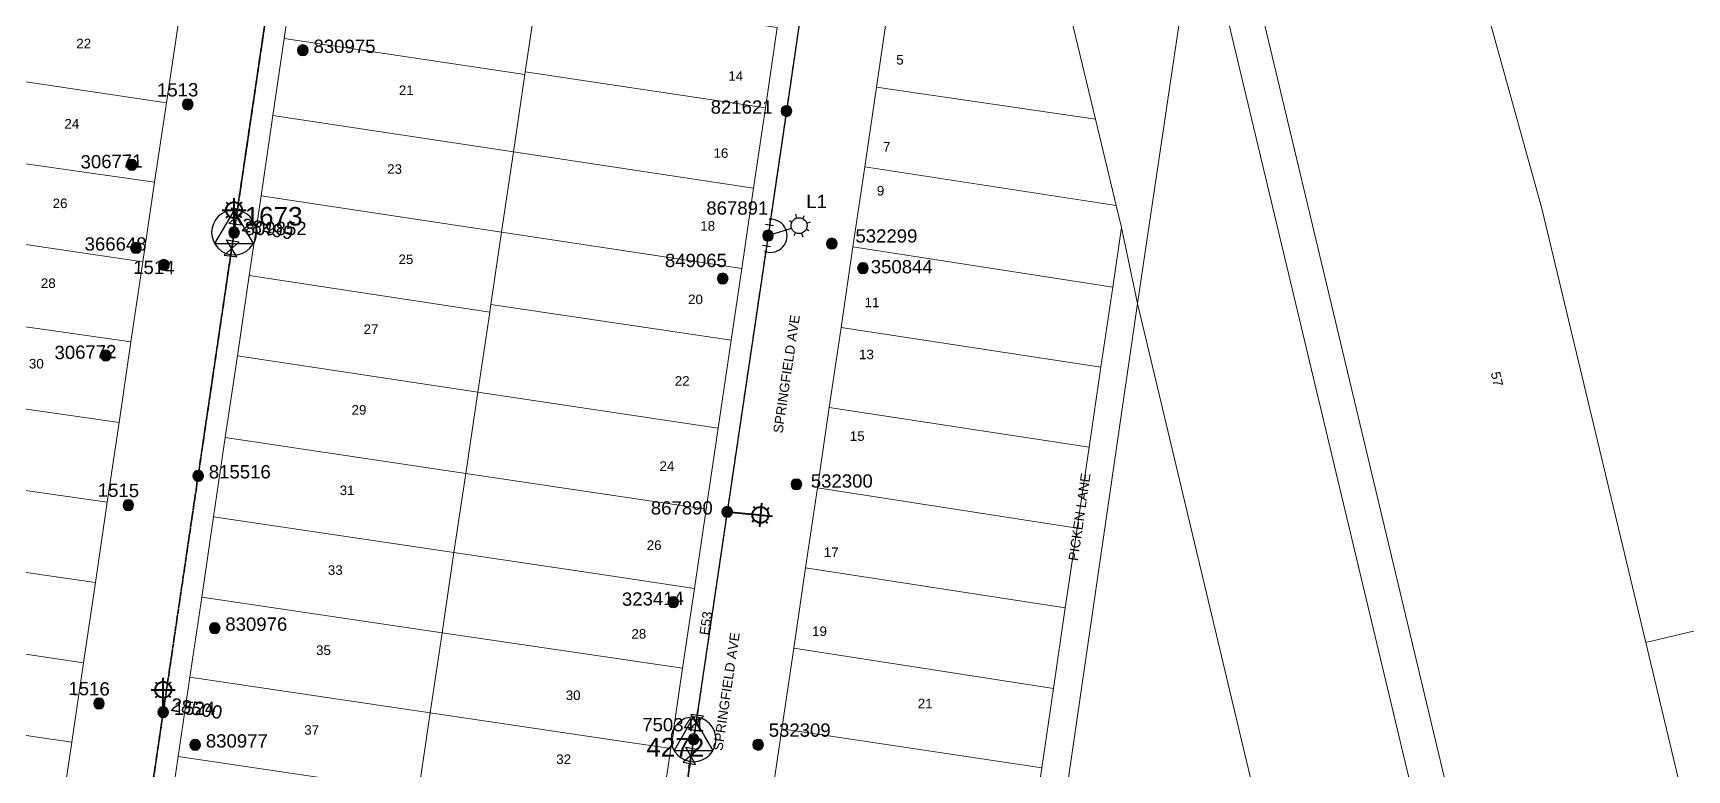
# Model space of a CAD drawing. Header units: metres. Extents: x 305195 to 306755, y 6261447 to 6263623.
# Drawn here: x 305777.4 to 306088.4, y 6262248.2 to 6262386.9 of the extents above; entities that cross this region are included whole.
import ezdxf
from ezdxf.enums import TextEntityAlignment as Align

# ---------------------------------------------------------------- set-up
doc = ezdxf.new("R2010")
doc.units = ezdxf.units.M
doc.linetypes.add('Cable Exist OH', pattern=[1, 1, 0])
doc.layers.get('0').update_dxf_attribs({"color": 6})
for name, color, linetype, lineweight in [('Cadastre Buildings_SP_EXT', 9, 'Continuous', 5), ('Cadastre Land Parcels_SP_EXT', 9, 'Continuous', 5), ('Cadastre Roads_SP_EXT', 9, 'Continuous', 5)]:
    doc.layers.add(name, color=color, linetype=linetype, lineweight=lineweight)
for name, color, linetype in [('Equip_LV_EXT', 7, 'Continuous'), ('Equip_SP_SL_EXT', 7, 'Continuous'), ('Equip_SP_SL_NEW', 2, 'Continuous'), ('Mains_HV_EXT', 7, 'Continuous'), ('Mains_LV_EXT', 7, 'Continuous'), ('Mains_SL_EXT', 7, 'Continuous'), ('OH_Details_SP_MISC', 7, 'Continuous'), ('Sub_SP_TR_HV_LV_EXT', 7, 'Continuous'), ('SupportsOH_SP_TR_HV_LV_SL_EXT', 7, 'Continuous')]:
    doc.layers.add(name, color=color, linetype=linetype)
doc.styles.add('iecARIAL', font='arial.ttf', dxfattribs={"height": 2})
doc.styles.add('POLE_LABEL', font='arial.ttf')
doc.styles.add('SL_LABEL', font='arial.ttf')
doc.styles.get("Standard").update_dxf_attribs({"font": 'arial.ttf'})

# ---------------------------------------------------------------- blocks, each defined once
blk = doc.blocks.new('SUB_POLE_EXT')
blk.add_wipeout([(0, 4.22), (0.42, 4.2), (0.83, 4.14), (1.21, 4.05), (1.62, 3.9), (1.99, 3.72), (2.35, 3.51), (2.68, 3.26), (2.99, 2.99), (3.28, 2.66), (3.52, 2.34), (3.76, 1.92), (3.9, 1.62), (4.04, 1.23), (4.18, 0.63), (4.22, 0), (4.18, -0.61), (4.06, -1.15), (3.9, -1.62), (3.58, -2.24), (3.22, -2.73), (2.97, -3.01), (2.68, -3.26), (2.36, -3.5), (2, -3.72), (1.64, -3.89), (1.25, -4.03), (0.82, -4.14), (0.42, -4.2), (0, -4.22), (-0.41, -4.2), (-0.8, -4.15), (-1.21, -4.05), (-1.62, -3.9), (-1.99, -3.73), (-2.35, -3.51), (-2.68, -3.26), (-2.96, -3.02), (-3.23, -2.72), (-3.51, -2.35), (-3.71, -2.01), (-3.91, -1.6), (-4.05, -1.21), (-4.16, -0.76), (-4.22, -0.14), (-4.21, 0.39), (-4.14, 0.83), (-4.03, 1.27), (-3.9, 1.63), (-3.71, 2.02), (-3.5, 2.37), (-3.28, 2.67), (-2.99, 2.99), (-2.68, 3.27), (-2.33, 3.52), (-1.98, 3.73), (-1.63, 3.9), (-1.2, 4.05), (-0.78, 4.15), (-0.4, 4.21)])
blk.add_line((2.16, 0.48), (2.16, 0.48, 0))
blk.add_lwpolyline([(-4.22, 0, 1), (4.22, 0, 1)], format="xyb", close=True)
blk.add_lwpolyline([(2.14, 0.52), (0, 4.22), (-3.66, -2.11), (3.66, -2.11)], close=True)
for tag, height, flags, p in [('ASSET_NUM', 3.5, 8, (2, 2)), ('STREET_CODE', 0.2, 9, (1.5, 0)), ('CONSTRUCTED_VOLTAGE', 0.2, 9, (1.5, -0.2)), ('OPERATING_VOLTAGE', 0.2, 9, (1.5, -0.6)), ('OPERATED_BY', 0.2, 9, (1.5, -0.8)), ('ORIENTATION', 0.2, 9, (1.5, -1.2)), ('OWNED_BY', 0.2, 9, (1.5, -1.4)), ('SECONDARY_VOLTAGE', 0.2, 9, (1.5, -1.6)), ('STATE', 0.2, 9, (1.5, -1.8)), ('SUBSTATION_TYPE', 0.2, 9, (1.5, -2)), ('STREETNAME', 0.2, 9, (1.5, -2.8)), ('SUBURB', 0.2, 9, (1.5, -3)), ('NO_PHASES', 0.2, 9, (1.5, -0.4)), ('MAINTAINED_BY', 0.2, 9, (1.5, -1)), ('USAGE', 0.2, 9, (1.5, -2.2)), ('LEGEND', 0.2, 9, (1.5, -2.4)), ('LOCATION', 0.2, 9, (1.5, -2.6)), ('NOTES', 0.2, 9, (1.5, -3.2)), ('Z', 0.2, 1, (1.5, -3.4))]:
    blk.add_attdef(tag, text='', height=height, dxfattribs=dict(flags=flags)).set_placement(p, align=Align.MIDDLE_LEFT)
blk = doc.blocks.new('LV_OH_LINKS_DISTFUSE_EXT')
for p, q in [((0, 0), (0.96, 0)), ((3.84, 0), (4.8, 0))]:
    blk.add_line(p, q)
blk.add_lwpolyline([(3.84, -1.2), (3.84, 1.2), (0.96, -1.2), (0.96, 1.2)], close=True)
at = {"flags": 9}
for tag, p in [('ACTUAL_STATUS', (0, 0)), ('CONSTRUCTED_VOLTAGE', (0, -0.2)), ('OPERATING_VOLTAGE', (0, -0.6)), ('ORIENTATION', (0, -0.8)), ('OWNED_BY', (0, -1)), ('STATE', (0, -1.2)), ('SWITCH_TYPE', (0, -1.4)), ('NO_PHASES', (0, -0.4)), ('USAGE', (0, -1.6)), ('NOTES', (0, -1.8))]:
    blk.add_attdef(tag, text='', height=0.2, dxfattribs=at).set_placement(p, align=Align.MIDDLE_LEFT)
at = {"flags": 1}
blk.add_attdef('Z', (0, 0), '', height=0.2, dxfattribs=at)
blk = doc.blocks.new('*U148')
at = {"lineweight": 40}
for p, q in [((0, 0), (4.78, -0.44)), ((4.95, 1.01), (5.31, 0.57)), ((6.48, 1.66), (6.06, -2.82)), ((7.85, 0.74), (7.42, 0.38)), ((4.03, -0.37), (8.51, -0.79)), ((4.68, -1.9), (5.11, -1.54)), ((7.59, -2.17), (7.23, -1.74))]:
    blk.add_line(p, q, dxfattribs=at)
blk.add_circle((6.27, -0.58), 1.5, dxfattribs=at)
at = {"style": 'iecARIAL', "flags": 8}
blk.add_attdef('ASSET_NUM', (1.5, 1.5), '', height=2.5, dxfattribs=at)
for tag, p, height, flags in [('OPERATING_VOLTAGE', (0.98, -1.65), 0.2, 9), ('ORIENTATION', (0.98, -1.85), 0.2, 9), ('OWNED_BY', (0.98, -2.05), 0.2, 9), ('STATE', (0.98, -2.25), 0.2, 9), ('CONSTRUCTED_VOLTAGE', (0.98, -0.65), 0.2, 9), ('CONTROL_TYPE', (0.98, -0.85), 0.2, 9), ('LANTERN_PURPOSE', (0.98, -1.05), 0.2, 9), ('LANTERN_TYPE', (0.98, -1.25), 0.2, 9), ('NO_PHASES', (0.98, -1.45), 0.2, 9), ('USAGE', (0.98, -2.45), 0.2, 9), ('CEXIST', (0.98, -2.65), 0.2, 9), ('CNEW', (0.98, -2.85), 0.2, 9), ('CNUMBER', (0.98, -3.05), 0.2, 9), ('CREMOVE', (0.98, -3.25), 0.2, 9), ('LNUMBER', (2.18, -3.25), 2.5, 8), ('CREPLACE', (0.98, -3.45), 0.2, 9), ('LKINGHEIGHT', (0.98, -3.65), 0.2, 9), ('LBRACKET', (0.98, -3.85), 0.2, 9), ('LBRACKETVOCAB', (0.98, -4.05), 0.2, 9), ('LCATEGORY', (0.98, -4.25), 0.2, 9), ('LCHARGE1', (0.98, -4.45), 0.2, 9), ('LCHARGE1PERCENT', (0.98, -4.65), 0.2, 9), ('LCHARGE2', (0.98, -4.85), 0.2, 9), ('LCHARGE2PERCENT', (0.98, -5.05), 0.2, 9), ('LCHARGE3', (0.98, -5.25), 0.2, 9), ('LCHARGE3PERCENT', (0.98, -5.45), 0.2, 9), ('LEXIST', (0.98, -5.65), 0.2, 9), ('LLAMP', (0.98, -5.85), 0.2, 9), ('LLAMPVOCAB', (0.98, -6.05), 0.2, 9), ('LMAST', (0.98, -6.25), 0.2, 9), ('STREETNAME', (0.98, -9.25), 0.2, 9), ('SUBURB', (0.98, -9.45), 0.2, 1), ('LMASTVOCAB', (0.98, -6.45), 0.2, 9), ('LNEW', (0.98, -6.65), 0.2, 9), ('LANTNUMBER', (0.98, -6.85), 0.2, 9), ('LOUTREACH', (0.98, -7.25), 0.2, 9), ('LOUTREACHVOCAB', (0.98, -7.45), 0.2, 9), ('LRATECODE', (0.98, -7.65), 0.2, 9), ('LREMOVE', (0.98, -7.85), 0.2, 9), ('LREPLACE', (0.98, -8.05), 0.2, 9), ('LTYPE', (0.98, -8.25), 0.2, 9), ('LTYPEVOCAB', (0.98, -8.45), 0.2, 9), ('LEGEND', (0.98, -8.65), 0.2, 9), ('LOCATION', (0.98, -8.85), 0.2, 9), ('NOTES', (0.98, -9.05), 0.2, 9)]:
    blk.add_attdef(tag, p, '', height=height, dxfattribs=dict(flags=flags))
blk = doc.blocks.new('SL_LANTERN_EXT')
at = {"lineweight": 40}
for p, q in [((0, 1.97), (0, 6.47)), ((-2.25, 4.22), (2.25, 4.22)), ((-1.46, 5.68), (-1.06, 5.28)), ((-1.46, 2.76), (-1.06, 3.16)), ((1.46, 5.68), (1.06, 5.28)), ((1.46, 2.76), (1.06, 3.16)), ((0, 0), (0, 2.72))]:
    blk.add_line(p, q, dxfattribs=at)
blk.add_circle((0, 4.22), 1.5, dxfattribs=at)
at = {"style": 'iecARIAL', "flags": 8}
blk.add_attdef('ASSET_NUM', (1.5, 1.5), '', height=2.5, dxfattribs=at)
for tag, p, height, flags in [('OPERATING_VOLTAGE', (0.98, -1.65), 0.2, 9), ('ORIENTATION', (0.98, -1.85), 0.2, 9), ('OWNED_BY', (0.98, -2.05), 0.2, 9), ('STATE', (0.98, -2.25), 0.2, 9), ('CONSTRUCTED_VOLTAGE', (0.98, -0.65), 0.2, 9), ('CONTROL_TYPE', (0.98, -0.85), 0.2, 9), ('LANTERN_PURPOSE', (0.98, -1.05), 0.2, 9), ('LANTERN_TYPE', (0.98, -1.25), 0.2, 9), ('NO_PHASES', (0.98, -1.45), 0.2, 9), ('USAGE', (0.98, -2.45), 0.2, 9), ('CEXIST', (0.98, -2.65), 0.2, 9), ('CNEW', (0.98, -2.85), 0.2, 9), ('CNUMBER', (0.98, -3.05), 0.2, 9), ('CREMOVE', (0.98, -3.25), 0.2, 9), ('LNUMBER', (2.18, -3.25), 2.5, 8), ('CREPLACE', (0.98, -3.45), 0.2, 9), ('LKINGHEIGHT', (0.98, -3.65), 0.2, 9), ('LBRACKET', (0.98, -3.85), 0.2, 9), ('LBRACKETVOCAB', (0.98, -4.05), 0.2, 9), ('LCATEGORY', (0.98, -4.25), 0.2, 9), ('LCHARGE1', (0.98, -4.45), 0.2, 9), ('LCHARGE1PERCENT', (0.98, -4.65), 0.2, 9), ('LCHARGE2', (0.98, -4.85), 0.2, 9), ('LCHARGE2PERCENT', (0.98, -5.05), 0.2, 9), ('LCHARGE3', (0.98, -5.25), 0.2, 9), ('LCHARGE3PERCENT', (0.98, -5.45), 0.2, 9), ('LEXIST', (0.98, -5.65), 0.2, 9), ('LLAMP', (0.98, -5.85), 0.2, 9), ('LLAMPVOCAB', (0.98, -6.05), 0.2, 9), ('LMAST', (0.98, -6.25), 0.2, 9), ('STREETNAME', (0.98, -9.25), 0.2, 9), ('SUBURB', (0.98, -9.45), 0.2, 1), ('LMASTVOCAB', (0.98, -6.45), 0.2, 9), ('LNEW', (0.98, -6.65), 0.2, 9), ('LANTNUMBER', (0.98, -6.85), 0.2, 9), ('LOUTREACH', (0.98, -7.25), 0.2, 9), ('LOUTREACHVOCAB', (0.98, -7.45), 0.2, 9), ('LRATECODE', (0.98, -7.65), 0.2, 9), ('LREMOVE', (0.98, -7.85), 0.2, 9), ('LREPLACE', (0.98, -8.05), 0.2, 9), ('LTYPE', (0.98, -8.25), 0.2, 9), ('LTYPEVOCAB', (0.98, -8.45), 0.2, 9), ('LEGEND', (0.98, -8.65), 0.2, 9), ('LOCATION', (0.98, -8.85), 0.2, 9), ('NOTES', (0.98, -9.05), 0.2, 9)]:
    blk.add_attdef(tag, p, '', height=height, dxfattribs=dict(flags=flags))
blk = doc.blocks.new('POLE_EXT')
blk.add_hatch(color=256).paths.add_polyline_path([(-1, 0, 1), (1, 0, 1)])
blk.add_lwpolyline([(-1, 0, 1), (1, 0, 1)], format="xyb", close=True)
for tag, height, flags, p in [('pNumber', 2.5, 8, (-17.84, 2.07)), ('OWNED_BY', 0.2, 9, (1.35, -0.4)), ('SPECIAL_USE', 0.2, 9, (1.35, -0.8)), ('STATE', 0.2, 9, (1.35, -1)), ('cLV', 0.2, 9, (1.35, -1.4)), ('hDepth', 0.2, 9, (1.35, -1.6)), ('hDia', 0.2, 9, (1.35, -1.8)), ('cHV', 0.2, 9, (1.35, -2)), ('PARENT', 0.2, 9, (1.35, -0.6)), ('USAGE', 0.2, 9, (1.35, -1.2)), ('LBRACKET', 0.2, 9, (1.35, -2.2)), ('LExisting', 0.2, 9, (1.35, -2.4)), ('LANTNUMBER', 0.2, 9, (1.35, -2.6)), ('LOther', 0.2, 9, (1.35, -2.8)), ('LRemove', 0.2, 9, (1.35, -3)), ('LEGEND', 0.2, 9, (1.35, -3.2)), ('cLinedev', 0.2, 9, (1.35, -3.4)), ('pExisting', 0.2, 9, (1.35, -3.8)), ('pFooting', 0.2, 9, (1.35, -4.4)), ('pNew', 0.2, 9, (1.35, -4.6)), ('pRelocate', 0.2, 9, (1.35, -5)), ('pRemove', 0.2, 9, (1.35, -5.2)), ('pReplace', 0.2, 9, (1.35, -5.4)), ('pStay', 0.2, 9, (1.35, -5.6)), ('pType', 0.2, 9, (1.35, -5.8)), ('cspan', 0.2, 9, (1.35, -6)), ('STREETNAME', 0.2, 9, (1.35, -6.2)), ('LOCATION', 0.2, 9, (1.35, -3.6)), ('PFNUMBER', 0.2, 9, (1.35, -4)), ('NEWPFNUMBER', 0.2, 9, (1.35, -4.2)), ('SUBURB', 0.2, 9, (1.35, -6.4)), ('OPERATED_BY', 0.2, 9, (1.36, -7.01)), ('NOTES', 0.2, 9, (1.35, -6.6)), ('MAINTAINED_BY', 0.2, 9, (1.36, -6.81))]:
    blk.add_attdef(tag, text='', height=height, dxfattribs=dict(flags=flags)).set_placement(p, align=Align.MIDDLE_LEFT)
at = {"style": 'POLE_LABEL'}
for tag, height, flags, p in [('ASSET_NUM', 2.5, 8, (2, 2)), ('STRUCTURE_PLANT_NUMBER', 0.2, 9, (1.35, 0.03)), ('STREET_CODE', 0.2, 9, (1.35, -0.2))]:
    blk.add_attdef(tag, text='', height=height, dxfattribs=dict(at, flags=flags)).set_placement(p, align=Align.MIDDLE_LEFT)
at = {"flags": 1}
blk.add_attdef('Z', (1.35, -7.33), '', height=0.2, dxfattribs=at)
blk = doc.blocks.new('*U150')
blk.add_line((0, 0), (0, 0))
for tag, p, flags in [('Z', (0, 0), 1), ('OPERATED_BY', (0, -9.61), 9)]:
    blk.add_attdef(tag, p, '', height=0.2, dxfattribs=dict(flags=flags))
at = {"flags": 9}
for tag, p in [('ORIENTATION', (0, -1.6)), ('OWNED_BY', (0, -1.8)), ('STATE', (0, -2)), ('CEXIST', (0, -2.4)), ('CNEW', (0, -2.6)), ('CNUMBER', (0, -2.8)), ('CREMOVE', (0, -3)), ('CREPLACE', (0, -3.2)), ('NO_PHASES', (0, -1.2)), ('USAGE', (0, -2.2)), ('LKINGHEIGHT', (0, -3.4)), ('LBRACKET', (0, -3.6)), ('LBRACKETVOCAB', (0, -3.8)), ('LCATEGORY', (0, -4)), ('LCHARGE1', (0, -4.2)), ('LCHARGE1PERCENT', (0, -4.4)), ('LCHARGE2', (0, -4.6)), ('LCHARGE2PERCENT', (0, -4.8)), ('LCHARGE3', (0, -5)), ('LCHARGE3PERCENT', (0, -5.2)), ('LEXIST', (0, -5.4)), ('LLAMP', (0, -5.6)), ('LLAMPVOCAB', (0, -5.8)), ('LMAST', (0, -6)), ('LMASTVOCAB', (0, -6.2)), ('SUBURB', (0, -8.6)), ('STREETNAME', (0, -8.8)), ('LNEW', (0, -6.4)), ('LANTNUMBER', (0, -6.6)), ('LOUTREACH', (0, -7)), ('LOUTREACHVOCAB', (0, -7.2)), ('LRATECODE', (0, -7.4)), ('LREMOVE', (0, -7.6)), ('LREPLACE', (0, -7.8)), ('LTYPE', (0, -8)), ('LTYPEVOCAB', (0, -8.2)), ('LEGEND', (0, -8.4)), ('LOCATION', (0, -9)), ('NOTES', (0, -9.2)), ('MAINTAINED_BY', (0, -9.86))]:
    blk.add_attdef(tag, text='', height=0.2, dxfattribs=at).set_placement(p, align=Align.MIDDLE_LEFT)
blk.add_wipeout([(7.98, 2.57), (7.68, 0.93), (6.53, -0.26), (4.9, 0.04), (3.6, 1.16), (4.01, 2.82), (5.15, 4.02), (6.78, 3.71)])
for p, q in [((5.15, 4.02), (5.38, 3.31)), ((6.78, 3.71), (6.53, 3.21)), ((0, 0), (4.42, 1.42)), ((4.01, 2.82), (4.51, 2.56)), ((4.9, 0.04), (5.16, 0.54)), ((6.3, 0.45), (6.53, -0.26)), ((7.68, 0.93), (7.18, 1.19)), ((7.27, 2.34), (7.98, 2.57))]:
    blk.add_line(p, q)
blk.add_circle((5.84, 1.88), 1.5)
at = {"style": 'SL_LABEL'}
for tag, height, flags, p in [('ASSET_NUM', 2.5, 8, (2, 2)), ('STREET_CODE', 0.2, 9, (0, -0.2))]:
    blk.add_attdef(tag, text='', height=height, dxfattribs=dict(at, flags=flags)).set_placement(p, align=Align.MIDDLE_LEFT)
for tag, height, flags, p in [('CONSTRUCTED_VOLTAGE', 0.2, 9, (0, -0.4)), ('CONTROL_TYPE', 0.2, 9, (0, -0.6)), ('OPERATING_VOLTAGE', 0.2, 9, (0, -1.4)), ('LANTERN_PURPOSE', 0.2, 9, (0, -0.8)), ('LANTERN_TYPE', 0.2, 9, (0, -1)), ('LNUMBER', 2.5, 8, (1.2, -2.8))]:
    blk.add_attdef(tag, text='', height=height, dxfattribs=dict(flags=flags)).set_placement(p, align=Align.MIDDLE_LEFT)
blk = doc.blocks.new('BOND POINT')
blk.add_hatch(color=256).paths.add_polyline_path([(-1, 0, 1), (1, 0, 1)])
blk.add_lwpolyline([(-1, 0, 1), (1, 0, 1)], format="xyb", close=True)

msp = doc.modelspace()

# ---------------------------------------------------------------- linework, layer by layer
at = {"layer": 'Cadastre Buildings_SP_EXT', "linetype": 'Continuous'}
for points in [[(306114.66, 6262280.26), (306109.68, 6262300.72), (306105.75, 6262317.22), (306109.46, 6262323.28), (306088.16, 6262411.74), (306116.75, 6262418.63), (306117.97, 6262426.95), (306078.29, 6262432.6), (306055.64, 6262435.92), (306030.51, 6262463.95), (306020.79, 6262455.31), (306024.95, 6262448.8), (306037.93, 6262424.91), (306047.24, 6262401.73), (306049.1, 6262397.09), (306061.1, 6262353.87), (306080.63, 6262272.13), (306114.66, 6262280.26)], [(306131.52, 6262209.37), (306120.6, 6262255.04), (306114.66, 6262280.26), (306080.63, 6262272.13), (306110.11, 6262148.48), (306150.41, 6262130.37), (306131.52, 6262209.37)]]:
    msp.add_lwpolyline(points, close=True, dxfattribs=at)
at = {"layer": 'Cadastre Land Parcels_SP_EXT', "linetype": 'Continuous'}
for points in [[(306047.24, 6262401.73), (306037.93, 6262424.91), (306024.95, 6262448.8), (306020.79, 6262455.31), (306006.22, 6262478.09), (305999.14, 6262429.69), (306044.05, 6262241.35), (306058.73, 6262244.91), (306061.05, 6262235.19), (306080.22, 6262154.73), (306090.68, 6262157.21), (306110.11, 6262148.48), (306080.63, 6262272.13), (306061.11, 6262353.87), (306049.1, 6262397.09), (306047.24, 6262401.73)], [(306061.05, 6262235.19), (306058.73, 6262244.91), (306044.05, 6262241.35), (305999.14, 6262429.69), (305996.88, 6262414.27), (305998.22, 6262405.56), (306040.03, 6262230.18), (306061.05, 6262235.19)], [(305872.15, 6262394.66), (305826.88, 6262401.44), (305824.59, 6262385.88), (305869.84, 6262379.09), (305869.93, 6262379.58), (305872.15, 6262394.66)], [(305972.53, 6262389.92), (305938.61, 6262394.75), (305935.96, 6262376.7), (305977.14, 6262370.7), (305972.53, 6262389.92)], [(305804.68, 6262388.95), (305768.53, 6262394.2), (305766.3, 6262379.15), (305802.43, 6262373.73), (305804.68, 6262388.95)], [(305917.31, 6262387.91), (305881.78, 6262393.22), (305872.15, 6262394.66), (305869.93, 6262379.58), (305915.08, 6262372.83), (305917.31, 6262387.91)], [(305869.84, 6262379.09), (305824.59, 6262385.88), (305822.45, 6262371.37), (305867.7, 6262364.53), (305869.84, 6262379.09)], [(305802.43, 6262373.73), (305766.3, 6262379.15), (305764.05, 6262363.94), (305800.21, 6262358.81), (305802.43, 6262373.73)], [(305977.14, 6262370.7), (305935.96, 6262376.7), (305933.75, 6262361.72), (305981.07, 6262354.42), (305977.14, 6262370.7)], [(305800.21, 6262358.81), (305764.05, 6262363.94), (305761.87, 6262349.16), (305798.01, 6262343.81), (305800.21, 6262358.81)], [(305912.85, 6262357.69), (305867.7, 6262364.53), (305865.44, 6262349.42), (305910.62, 6262342.58), (305912.85, 6262357.69)], [(305982.05, 6262350.28), (305981.07, 6262354.42), (305933.75, 6262361.72), (305931.53, 6262346.62), (305980.4, 6262339.08), (305982.05, 6262350.28)], [(305798.01, 6262343.81), (305761.87, 6262349.16), (305759.61, 6262333.9), (305795.77, 6262328.74), (305798.01, 6262343.81)], [(305910.62, 6262342.58), (305865.44, 6262349.42), (305863.45, 6262335.78), (305908.62, 6262329.09), (305910.62, 6262342.58)], [(305980.4, 6262339.08), (305931.53, 6262346.62), (305929.31, 6262331.46), (305978.18, 6262323.98), (305980.4, 6262339.08)], [(305863.27, 6262334.33), (305818, 6262341.22), (305815.77, 6262326.1), (305860.99, 6262319.31), (305863.27, 6262334.33)], [(305908.62, 6262329.09), (305863.45, 6262335.78), (305863.27, 6262334.33), (305860.99, 6262319.31), (305906.18, 6262312.53), (305908.62, 6262329.09)], [(306009.69, 6262232.42), (305985.05, 6262335.97), (305970.75, 6262237.63), (305970.63, 6262237.19), (305970.6, 6262236.73), (305970.64, 6262236.28), (305970.77, 6262235.83), (305970.97, 6262235.43), (305971.24, 6262235.06), (305971.57, 6262234.74), (305971.95, 6262234.49), (305972.38, 6262234.31), (305972.82, 6262234.21), (305973.27, 6262234.18), (306009.69, 6262232.42)], [(305795.77, 6262328.74), (305759.61, 6262333.9), (305757.38, 6262318.77), (305793.52, 6262313.55), (305795.77, 6262328.74)], [(305978.18, 6262323.98), (305929.31, 6262331.46), (305927.09, 6262316.38), (305975.95, 6262308.92), (305978.18, 6262323.98)], [(305860.99, 6262319.31), (305815.77, 6262326.1), (305813.51, 6262310.76), (305858.72, 6262303.99), (305860.99, 6262319.31)], [(305793.52, 6262313.55), (305757.38, 6262318.77), (305755.16, 6262303.74), (305791.31, 6262298.58), (305793.52, 6262313.55)], [(305906.18, 6262312.53), (305860.99, 6262319.31), (305858.72, 6262303.99), (305883.59, 6262300.27), (305903.92, 6262297.23), (305906.18, 6262312.53)], [(305975.95, 6262308.92), (305927.09, 6262316.38), (305924.86, 6262301.26), (305973.68, 6262293.66), (305975.95, 6262308.92)], [(305858.72, 6262303.99), (305813.51, 6262310.76), (305811.3, 6262295.82), (305856.51, 6262289.07), (305858.72, 6262303.99)], [(305791.31, 6262298.58), (305755.16, 6262303.74), (305752.93, 6262288.68), (305789.07, 6262283.43), (305791.31, 6262298.58)], [(305903.92, 6262297.23), (305883.59, 6262300.27), (305858.72, 6262303.99), (305856.51, 6262289.07), (305883.88, 6262284.99), (305901.72, 6262282.32), (305903.92, 6262297.23)], [(305973.68, 6262293.66), (305924.86, 6262301.26), (305922.65, 6262286.19), (305971.47, 6262278.67), (305973.68, 6262293.66)], [(305856.51, 6262289.07), (305811.3, 6262295.82), (305809.07, 6262280.67), (305854.28, 6262274), (305856.51, 6262289.07)], [(305901.72, 6262282.32), (305883.88, 6262284.99), (305856.51, 6262289.07), (305854.28, 6262274), (305899.5, 6262267.34), (305901.72, 6262282.32)], [(305789.07, 6262283.43), (305752.93, 6262288.68), (305750.72, 6262273.71), (305786.85, 6262268.35), (305789.07, 6262283.43)], [(305971.47, 6262278.67), (305922.65, 6262286.19), (305920.42, 6262271.06), (305969.24, 6262263.49), (305971.47, 6262278.67)], [(305854.28, 6262274), (305809.07, 6262280.67), (305806.86, 6262265.62), (305852.06, 6262258.91), (305854.28, 6262274)], [(305786.85, 6262268.35), (305750.72, 6262273.71), (305748.49, 6262258.63), (305784.63, 6262253.38), (305786.85, 6262268.35)], [(305969.24, 6262263.49), (305920.42, 6262271.06), (305918.19, 6262255.93), (305967.06, 6262248.56), (305969.24, 6262263.49)], [(305852.06, 6262258.91), (305806.86, 6262265.62), (305804.65, 6262250.69), (305849.84, 6262243.95), (305852.06, 6262258.91)], [(305784.63, 6262253.38), (305748.49, 6262258.63), (305746.27, 6262243.6), (305782.4, 6262238.29), (305784.63, 6262253.38)], [(305964.85, 6262233.55), (305967.06, 6262248.56), (305918.19, 6262255.93), (305915.99, 6262240.96), (305964.85, 6262233.55)], [(305849.84, 6262243.95), (305804.65, 6262250.69), (305802.43, 6262235.66), (305847.62, 6262228.91), (305849.84, 6262243.95)]]:
    msp.add_lwpolyline(points, close=True, dxfattribs=at)
for points in [[(306088.5, 6262120), (306080.22, 6262154.73), (306061.05, 6262235.19), (306040.03, 6262230.18), (305998.22, 6262405.56)], [(305993, 6262389.57), (305985.05, 6262335.97), (306009.69, 6262232.42), (306012, 6262221.59), (306014.49, 6262211.19), (306018.05, 6262196.39), (306021.64, 6262181.52), (306025.22, 6262166.62), (306028.67, 6262151.98), (306032.18, 6262137.18), (306035.68, 6262122.37), (306039.19, 6262107.45), (306042.75, 6262092.75), (306046.3, 6262077.77), (306049.82, 6262063.13), (306053.35, 6262048.25), (306056.59, 6262034.8), (306056.93, 6262033.38), (306060.56, 6262018.65), (306064.21, 6262003.79)]]:
    msp.add_lwpolyline(points, dxfattribs=at)
at = {"layer": 'Cadastre Roads_SP_EXT', "linetype": 'Continuous'}
msp.add_lwpolyline([(305804.68, 6262388.95), (305802.43, 6262373.73), (305800.21, 6262358.81), (305798.01, 6262343.81), (305795.77, 6262328.74), (305793.52, 6262313.55), (305791.31, 6262298.58), (305789.07, 6262283.43), (305786.85, 6262268.35), (305784.63, 6262253.38), (305782.4, 6262238.29), (305780.14, 6262223.19), (305777.93, 6262208.11), (305775.31, 6262190.34)], dxfattribs=at)
msp.add_lwpolyline([(305985.05, 6262335.97), (305982.05, 6262350.28), (305980.4, 6262339.08), (305978.18, 6262323.98), (305975.95, 6262308.92), (305973.68, 6262293.66), (305971.47, 6262278.67), (305969.24, 6262263.49), (305967.06, 6262248.56), (305964.85, 6262233.55), (305967.43, 6262235.34), (305970.75, 6262237.63), (305985.05, 6262335.97)], close=True, dxfattribs=at)
at = {"layer": 'Mains_LV_EXT', "color": 7, "linetype": 'Continuous'}
msp.add_line((305916.04, 6262346.66), (305914.53, 6262346.87), dxfattribs=at).dxf.unprotected_set("ltscale", 0)
at = {"layer": 'Mains_LV_EXT', "linetype": 'Cable Exist OH'}
for points in [[(305923.45, 6262402.4), (305919.04, 6262372.26)], [(305915.28, 6262346.77), (305907.88, 6262296.74)], [(305801.83, 6262259.03), (305808.4, 6262303.54)], [(305795.22, 6262214.14), (305801.83, 6262259.03)]]:
    msp.add_lwpolyline(points, dxfattribs=at)
at = {"layer": 'Mains_SL_EXT', "linetype": 'Cable Exist OH'}
msp.add_lwpolyline([(305801.83, 6262259.03), (305795.22, 6262214.14)], dxfattribs=at)

# ---------------------------------------------------------------- block references
at = {"layer": 'Equip_SP_SL_EXT'}
msp.add_blockref('*U148', (305907.88, 6262296.74), dxfattribs=at)
ref = msp.add_blockref('SL_LANTERN_EXT', (305801.83, 6262259.03), dxfattribs=at)
ref.add_attrib('ASSET_NUM', '28500', dxfattribs={"layer": '0', "height": 2.5, "rotation": 350.4901, "style": 'iecARIAL'}).set_placement((305803.33, 6262260.53), align=Align.MIDDLE_LEFT)
at = {"layer": 'Equip_SP_SL_NEW', "linetype": 'Continuous'}
ref = msp.add_blockref('*U150', (305915.57, 6262348.75), dxfattribs=at)
ref.add_attrib('LNUMBER', 'L1', dxfattribs={"layer": '0', "height": 2.5}).set_placement((305922.77, 6262355.19), align=Align.MIDDLE_LEFT)
at = {"layer": 'Mains_LV_EXT', "color": 7, "linetype": 'Continuous', "xscale": 0.15, "yscale": 0.15, "zscale": 0.15}
msp.add_blockref('BOND POINT', (305915.13, 6262345.72), dxfattribs=at).dxf.unprotected_set("ltscale", 0)
at = {"layer": 'Sub_SP_TR_HV_LV_EXT'}
ref = msp.add_blockref('SUB_POLE_EXT', (305815.15, 6262349.35), dxfattribs=at)
ref.add_attrib('ASSET_NUM', '1673', dxfattribs={"layer": '0', "height": 3.5}).set_placement((305817.15, 6262349.6), align=Align.BOTTOM_LEFT)
ref = msp.add_blockref('SUB_POLE_EXT', (305901.57, 6262253.93), dxfattribs=at)
ref.add_attrib('ASSET_NUM', '4272', dxfattribs={"layer": '0', "height": 3.5}).set_placement((305903.57, 6262254.18), align=Align.TOP_RIGHT)
at = {"layer": 'SupportsOH_SP_TR_HV_LV_SL_EXT'}
ref = msp.add_blockref('POLE_EXT', (305828.09, 6262383.65), dxfattribs=at)
ref.add_attrib('ASSET_NUM', '830975', dxfattribs={"layer": '0', "height": 2.5, "style": 'POLE_LABEL'}).set_placement((305830.09, 6262384.4), align=Align.MIDDLE_LEFT)
ref = msp.add_blockref('POLE_EXT', (305806.44, 6262373.46), dxfattribs=at)
ref.add_attrib('ASSET_NUM', '1513', dxfattribs={"layer": '0', "height": 2.5, "rotation": 0.1342, "style": 'POLE_LABEL'}).set_placement((305808.44, 6262374.21), align=Align.BOTTOM_RIGHT)
ref = msp.add_blockref('POLE_EXT', (305919.03, 6262372.21), dxfattribs=at)
ref.add_attrib('ASSET_NUM', '821621', dxfattribs={"layer": '0', "height": 2.5, "style": 'POLE_LABEL'}).set_placement((305916.44, 6262372.96), align=Align.MIDDLE_RIGHT)
ref = msp.add_blockref('POLE_EXT', (305795.94, 6262362.08), dxfattribs=at)
ref.add_attrib('ASSET_NUM', '306771', dxfattribs={"layer": '0', "height": 2.5, "rotation": 1, "style": 'POLE_LABEL'}).set_placement((305797.94, 6262362.83), align=Align.MIDDLE_RIGHT)
ref = msp.add_blockref('POLE_EXT', (305796.7, 6262346.43), dxfattribs=at)
ref.add_attrib('ASSET_NUM', '366648', dxfattribs={"layer": '0', "height": 2.5, "style": 'POLE_LABEL'}).set_placement((305798.7, 6262347.18), align=Align.MIDDLE_RIGHT)
ref = msp.add_blockref('POLE_EXT', (305907.05, 6262340.67), dxfattribs=at)
ref.add_attrib('ASSET_NUM', '849065', dxfattribs={"layer": '0', "height": 2.5, "style": 'POLE_LABEL'}).set_placement((305896.18, 6262344.08), align=Align.MIDDLE_LEFT)
ref = msp.add_blockref('POLE_EXT', (305801.96, 6262343.23), dxfattribs=at)
ref.add_attrib('ASSET_NUM', '1514', dxfattribs={"layer": '0', "height": 2.5, "rotation": 359.4471, "style": 'POLE_LABEL'}).set_placement((305803.96, 6262343.98), align=Align.TOP_RIGHT)
ref = msp.add_blockref('POLE_EXT', (305933.43, 6262342.63), dxfattribs=at)
ref.add_attrib('ASSET_NUM', '350844', dxfattribs={"layer": '0', "height": 2.5, "style": 'POLE_LABEL'}).set_placement((305934.89, 6262342.9), align=Align.MIDDLE_LEFT)
ref = msp.add_blockref('POLE_EXT', (305791.04, 6262326.18), dxfattribs=at)
ref.add_attrib('ASSET_NUM', '306772', dxfattribs={"layer": '0', "height": 2.5, "rotation": 1, "style": 'POLE_LABEL'}).set_placement((305793.04, 6262326.93), align=Align.MIDDLE_RIGHT)
ref = msp.add_blockref('POLE_EXT', (305808.4, 6262303.54), dxfattribs=at)
ref.add_attrib('ASSET_NUM', '815516', dxfattribs={"layer": '0', "height": 2.5, "style": 'POLE_LABEL'}).set_placement((305810.4, 6262304.29), align=Align.MIDDLE_LEFT)
ref = msp.add_blockref('POLE_EXT', (305795.27, 6262298), dxfattribs=at)
ref.add_attrib('ASSET_NUM', '1515', dxfattribs={"layer": '0', "height": 2.5, "rotation": 359.2016, "style": 'POLE_LABEL'}).set_placement((305797.27, 6262298.75), align=Align.BOTTOM_RIGHT)
ref = msp.add_blockref('POLE_EXT', (305920.9, 6262301.93), dxfattribs=at)
ref.add_attrib('ASSET_NUM', '532300', dxfattribs={"layer": '0', "height": 2.5, "style": 'POLE_LABEL'}).set_placement((305923.62, 6262300.56), align=Align.BOTTOM_LEFT)
ref = msp.add_blockref('POLE_EXT', (305907.88, 6262296.74), dxfattribs=at)
ref.add_attrib('ASSET_NUM', '867890', dxfattribs={"layer": '0', "height": 2.5, "style": 'POLE_LABEL'}).set_placement((305905.18, 6262297.49), align=Align.MIDDLE_RIGHT)
ref = msp.add_blockref('POLE_EXT', (305897.75, 6262279.75), dxfattribs=at)
ref.add_attrib('ASSET_NUM', '323414', dxfattribs={"layer": '0', "height": 2.5, "rotation": 1, "style": 'POLE_LABEL'}).set_placement((305899.75, 6262280.5), align=Align.MIDDLE_RIGHT)
ref = msp.add_blockref('POLE_EXT', (305811.51, 6262274.86), dxfattribs=at)
ref.add_attrib('ASSET_NUM', '830976', dxfattribs={"layer": '0', "height": 2.5, "style": 'POLE_LABEL'}).set_placement((305813.51, 6262275.61), align=Align.MIDDLE_LEFT)
ref = msp.add_blockref('POLE_EXT', (305789.75, 6262260.66), dxfattribs=at)
ref.add_attrib('ASSET_NUM', '1516', dxfattribs={"layer": '0', "height": 2.5, "rotation": 359.3296, "style": 'POLE_LABEL'}).set_placement((305791.75, 6262261.41), align=Align.BOTTOM_RIGHT)
ref = msp.add_blockref('POLE_EXT', (305801.83, 6262259.03), dxfattribs=at)
ref.add_attrib('ASSET_NUM', '1524', dxfattribs={"layer": '0', "height": 2.5, "style": 'POLE_LABEL'}).set_placement((305803.83, 6262259.78), align=Align.MIDDLE_LEFT)
ref = msp.add_blockref('POLE_EXT', (305807.85, 6262252.88), dxfattribs=at)
ref.add_attrib('ASSET_NUM', '830977', dxfattribs={"layer": '0', "height": 2.5, "style": 'POLE_LABEL'}).set_placement((305809.85, 6262253.63), align=Align.MIDDLE_LEFT)
ref = msp.add_blockref('POLE_EXT', (305913.7, 6262252.91), dxfattribs=at)
ref.add_attrib('ASSET_NUM', '532309', dxfattribs={"layer": '0', "height": 2.5, "style": 'POLE_LABEL'}).set_placement((305915.7, 6262253.66), align=Align.BOTTOM_LEFT)

# ---------------------------------------------------------------- texts
at = {"layer": 'Cadastre Land Parcels_SP_EXT'}
for s, p in [('22', (305785.48, 6262384.01)), ('5', (305939.68, 6262380.96)), ('14', (305908.1, 6262377.9)), ('21', (305846.14, 6262375.22)), ('24', (305783.25, 6262368.91)), ('16', (305905.32, 6262363.4)), ('7', (305937.19, 6262364.56)), ('23', (305843.95, 6262360.39)), ('9', (305936.04, 6262356.31)), ('26', (305781.03, 6262353.93)), ('18', (305902.83, 6262349.68)), ('25', (305846.08, 6262343.4)), ('28', (305778.81, 6262338.9)), ('20', (305900.53, 6262335.85)), ('11', (305933.73, 6262335.28)), ('27', (305839.51, 6262330.24)), ('13', (305932.68, 6262325.49)), ('30', (305776.57, 6262323.74)), ('22', (305898.03, 6262320.49)), ('29', (305837.25, 6262315.04)), ('15', (305930.95, 6262310.12)), ('24', (305895.16, 6262304.46)), ('31', (305835.01, 6262299.91)), ('26', (305892.76, 6262289.58)), ('17', (305926.05, 6262288.24)), ('33', (305832.79, 6262284.89)), ('28', (305889.88, 6262272.88)), ('19', (305923.85, 6262273.37)), ('35', (305830.57, 6262269.8)), ('30', (305877.52, 6262261.32)), ('21', (305943.73, 6262259.76)), ('37', (305828.35, 6262254.79)), ('32', (305875.74, 6262249.28))]:
    msp.add_text(s, height=1.8, dxfattribs=at).set_placement(p)
msp.add_text('57', height=1.8, rotation=283.4, dxfattribs=at).set_placement((306051.46, 6262322.9))
at = {"layer": 'Cadastre Roads_SP_EXT'}
for s, rotation, p in [('SPRINGFIELD AVE', 81.6186, (305918.3, 6262311.46)), ('PICKEN LANE', 81.6949, (305973.84, 6262287.43))]:
    msp.add_text(s, height=1.8, rotation=rotation, dxfattribs=at).set_placement(p)
at = {"layer": 'Mains_LV_EXT'}
msp.add_text('E53', height=1.8, rotation=81.6158, dxfattribs=at).set_placement((305904.44, 6262273.43))

# ---------------------------------------------------------------- next in the draw order: linework, layer by layer
at = {"layer": 'Cadastre Land Parcels_SP_EXT', "linetype": 'Continuous'}
msp.add_lwpolyline([(305817.35, 6262970.3), (305852.17, 6262858.62), (305855.06, 6262848.58), (305869.22, 6262799.23), (305892.99, 6262716.37), (305894.7, 6262710.17), (305912.28, 6262643.37), (305913.73, 6262637.84), (305951, 6262478.95), (305966.45, 6262415.33), (305972.53, 6262389.92), (305977.14, 6262370.7), (305981.07, 6262354.42), (305982.05, 6262350.28), (305985.05, 6262335.97), (305993, 6262389.57), (305993, 6262389.57), (305990.03, 6262402.1), (305931.13, 6262649.83), (305921.43, 6262688.88), (305911.26, 6262727.81), (305891.28, 6262800.43), (305881.47, 6262834.95), (305858.46, 6262912.33)], dxfattribs=at)
for points in [[(305915.08, 6262372.83), (305869.93, 6262379.58), (305869.84, 6262379.09), (305867.7, 6262364.53), (305912.85, 6262357.69), (305915.08, 6262372.83)], [(305867.7, 6262364.53), (305822.45, 6262371.37), (305820.22, 6262356.26), (305865.44, 6262349.42), (305867.7, 6262364.53)], [(305865.44, 6262349.42), (305820.22, 6262356.26), (305818, 6262341.22), (305863.27, 6262334.33), (305863.45, 6262335.78), (305865.44, 6262349.42)], [(305899.5, 6262267.34), (305854.28, 6262274), (305852.06, 6262258.91), (305884.48, 6262254.11), (305897.27, 6262252.22), (305899.5, 6262267.34)], [(305897.27, 6262252.22), (305884.48, 6262254.11), (305852.06, 6262258.91), (305849.84, 6262243.95), (305895.06, 6262237.2), (305897.27, 6262252.22)]]:
    msp.add_lwpolyline(points, close=True, dxfattribs=at)
at = {"layer": 'Cadastre Roads_SP_EXT', "linetype": 'Continuous'}
for points in [[(305802.43, 6262235.66), (305804.65, 6262250.69), (305806.86, 6262265.62), (305809.07, 6262280.67), (305811.3, 6262295.82), (305813.51, 6262310.76), (305815.77, 6262326.1), (305818, 6262341.22), (305820.22, 6262356.26), (305822.45, 6262371.37), (305824.59, 6262385.88), (305826.88, 6262401.44)], [(305915.99, 6262240.96), (305918.19, 6262255.93), (305920.42, 6262271.06), (305922.65, 6262286.19), (305924.86, 6262301.26), (305927.09, 6262316.38), (305929.31, 6262331.46), (305931.53, 6262346.62), (305933.75, 6262361.72), (305935.96, 6262376.7), (305938.61, 6262394.75)], [(305917.31, 6262387.91), (305915.08, 6262372.83), (305912.85, 6262357.69), (305910.62, 6262342.58), (305908.62, 6262329.09), (305906.18, 6262312.53), (305903.92, 6262297.23), (305901.72, 6262282.32), (305899.5, 6262267.34), (305897.27, 6262252.22), (305895.06, 6262237.2)]]:
    msp.add_lwpolyline(points, dxfattribs=at)
at = {"layer": 'Mains_HV_EXT', "linetype": 'Cable Exist OH'}
for points in [[(305815.15, 6262349.35), (305828.42, 6262439.32)], [(305780.11, 6262114.14), (305784.74, 6262143.98), (305789.41, 6262175.11), (305795.22, 6262214.14), (305801.83, 6262259.03), (305808.4, 6262303.54), (305815.15, 6262349.35)], [(305901.57, 6262253.93), (305895.27, 6262211.14), (305885.47, 6262155.03), (305881.31, 6262116.53), (305874.46, 6262070.15)]]:
    msp.add_lwpolyline(points, dxfattribs=at)
at = {"layer": 'Mains_LV_EXT', "color": 7, "linetype": 'Continuous'}
msp.add_line((305916.63, 6262350.62), (305915.12, 6262350.83), dxfattribs=at).dxf.unprotected_set("ltscale", 0)
at = {"layer": 'Mains_LV_EXT', "linetype": 'Cable Exist OH'}
for points in [[(305821.76, 6262394.16), (305815.15, 6262349.35)], [(305919.04, 6262372.26), (305915.87, 6262350.73)], [(305808.4, 6262303.54), (305815.15, 6262349.35)], [(305907.88, 6262296.74), (305901.57, 6262253.93)], [(305895.27, 6262211.14), (305901.57, 6262253.93)]]:
    msp.add_lwpolyline(points, dxfattribs=at)
at = {"layer": 'Mains_LV_EXT', "linetype": 'Continuous'}
msp.add_lwpolyline([(305915.13, 6262345.72, 1.158524), (305916.03, 6262351.84)], format="xyb", dxfattribs=at)
at = {"layer": 'Mains_SL_EXT', "linetype": 'Cable Exist OH'}
for points in [[(305828.42, 6262439.32), (305821.76, 6262394.12), (305815.15, 6262349.35)], [(305815.15, 6262349.35), (305808.4, 6262303.54), (305801.83, 6262259.03)]]:
    msp.add_lwpolyline(points, dxfattribs=at)
at = {"layer": 'OH_Details_SP_MISC', "color": 7, "linetype": 'Continuous', "flags": 128}
msp.add_lwpolyline([(305923.45, 6262402.4), (305919.03, 6262372.21), (305915.57, 6262348.75), (305907.88, 6262296.74), (305901.57, 6262253.93)], dxfattribs=at)

# ---------------------------------------------------------------- next in the draw order: block references
at = {"layer": 'Equip_LV_EXT'}
for p, rotation in [((305815.24, 6262349.93), 81.60550780482292), ((305815.06, 6262348.71), 261.6152051626556), ((305901.67, 6262254.64), 81.72678448297641), ((305901.45, 6262253.16), 259.7607722085022)]:
    msp.add_blockref('LV_OH_LINKS_DISTFUSE_EXT', p, dxfattribs=dict(at, rotation=rotation))
at = {"layer": 'Equip_SP_SL_EXT'}
ref = msp.add_blockref('SL_LANTERN_EXT', (305815.15, 6262349.35), dxfattribs=at)
ref.add_attrib('ASSET_NUM', '28499', dxfattribs={"layer": '0', "height": 2.5, "rotation": 350.2732, "style": 'iecARIAL'}).set_placement((305816.65, 6262350.85), align=Align.MIDDLE_LEFT)
at = {"layer": 'Mains_LV_EXT', "color": 7, "linetype": 'Continuous', "xscale": 0.15, "yscale": 0.15, "zscale": 0.15}
msp.add_blockref('BOND POINT', (305916.03, 6262351.84), dxfattribs=at).dxf.unprotected_set("ltscale", 0)
at = {"layer": 'SupportsOH_SP_TR_HV_LV_SL_EXT'}
ref = msp.add_blockref('POLE_EXT', (305915.57, 6262348.75), dxfattribs=at)
ref.add_attrib('ASSET_NUM', '867891', dxfattribs={"layer": '0', "height": 2.5, "style": 'POLE_LABEL'}).set_placement((305915.62, 6262353.95), align=Align.MIDDLE_RIGHT)
ref = msp.add_blockref('POLE_EXT', (305815.15, 6262349.35), dxfattribs=at)
ref.add_attrib('ASSET_NUM', '809852', dxfattribs={"layer": '0', "height": 2.5, "style": 'POLE_LABEL'}).set_placement((305817.15, 6262350.1), align=Align.MIDDLE_LEFT)
ref = msp.add_blockref('POLE_EXT', (305927.57, 6262347.25), dxfattribs=at)
ref.add_attrib('ASSET_NUM', '532299', dxfattribs={"layer": '0', "height": 2.5, "style": 'POLE_LABEL'}).set_placement((305932.01, 6262348.69), align=Align.MIDDLE_LEFT)
ref = msp.add_blockref('POLE_EXT', (305901.57, 6262253.93), dxfattribs=at)
ref.add_attrib('ASSET_NUM', '750341', dxfattribs={"layer": '0', "height": 2.5, "style": 'POLE_LABEL'}).set_placement((305903.57, 6262254.68), align=Align.BOTTOM_RIGHT)

# ---------------------------------------------------------------- next in the draw order: texts
at = {"layer": 'Cadastre Roads_SP_EXT'}
msp.add_text('SPRINGFIELD AVE', height=1.8, rotation=81.6186, dxfattribs=at).set_placement((305906.99, 6262251.68))

doc.saveas('drawing.dxf')
